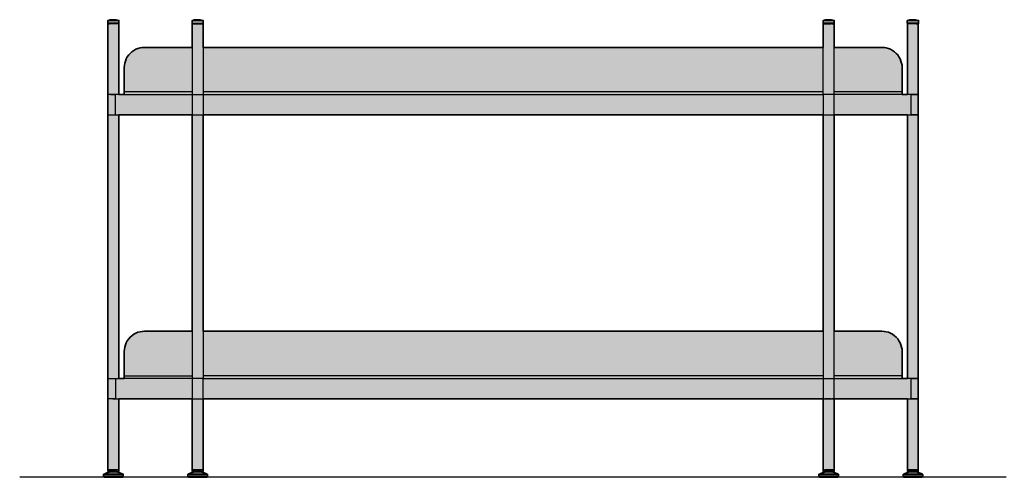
# Model space of a CAD drawing. Header units: millimetres. Extents: x 0 to 2917, y 0 to 1616.
# Drawn here: x 0 to 1459, y 0 to 677 of the extents above; entities that cross this region are included whole.
import ezdxf

# ---------------------------------------------------------------- set-up
doc = ezdxf.new("R2010")
doc.units = ezdxf.units.MM
doc.layers.add('Blocks', color=7, linetype='Continuous')
doc.layers.add('Blocks$Fill', color=7, linetype='Continuous', true_color=0xffffff)
for name, color, linetype, lineweight, true_color in [('Blocks$Inner', 7, 'Continuous', 25, 0x007f00), ('Blocks$Outline', 7, 'Continuous', 35, 0xff3f3f), ('Groud', 7, 'Continuous', 25, 0x243775)]:
    doc.layers.add(name, color=color, linetype=linetype, lineweight=lineweight, true_color=true_color)

# ---------------------------------------------------------------- blocks, each defined once
blk = doc.blocks.new('Compile Shelving System Back')
at = {"layer": 'Blocks$Fill'}
h = blk.add_hatch(color=256, dxfattribs=at)
h.paths.add_polyline_path([(1335.2, 1.8), (1335.2, 1.4), (1334.9, 1.1), (1334.9, 0.7), (1334.5, 0.4), (1334.1, 0.4), (1333.8, 0), (1333.4, 0), (1307.3, 0), (1307, 0.4), (1306.6, 0.4), (1306.6, 0.7), (1306.3, 1.1), (1306.3, 1.4), (1306.3, 1.8), (1306.3, 4.2), (1306.3, 4.6), (1308, 5.3), (1310.2, 6.3), (1315.5, 8.1), (1313, 8.1), (1313, 8.5), (1312.6, 8.5), (1312.6, 8.8), (1312.6, 9.2), (1312.6, 10.9), (1312.6, 116.1), (1204, 116.1), (1204, 10.9), (1204, 9.2), (1204, 8.5), (1203.6, 8.1), (1203.3, 8.1), (1203.3, 8.1), (1202.9, 8.1), (1202.6, 8.1), (1202.6, 8.1), (1201.5, 8.1), (1201.5, 8.1), (1201.2, 8.1), (1205.4, 6.7), (1208.2, 5.6), (1210.3, 4.6), (1210.7, 4.6), (1210.7, 4.2), (1210.7, 1.8), (1210.7, 1.4), (1209.3, 0), (1184.2, 0), (1182.8, 0), (1181.7, 1.1), (1181.7, 1.8), (1181.7, 4.2), (1181.7, 4.6), (1183.5, 5.3), (1185.6, 6.3), (1191.3, 8.1), (1190.9, 8.1), (1190.9, 8.1), (1189.5, 8.1), (1188.5, 8.1), (1188.5, 8.5), (1188.1, 8.8), (1188.1, 9.2), (1188.1, 10.9), (1188.1, 116.1), (271.2, 116.1), (271.2, 10.9), (271.2, 9.2), (271.2, 8.8), (270.9, 8.8), (270.9, 8.5), (270.5, 8.1), (270.2, 8.1), (268.1, 8.1), (272.6, 6.7), (275.1, 5.6), (277.2, 4.6), (277.6, 4.6), (277.6, 4.2), (277.6, 1.8), (277.6, 1.1), (277.2, 0.7), (276.9, 0.4), (276.5, 0.4), (276.2, 0), (275.8, 0), (249.7, 0), (249.7, 0.4), (249.4, 0.4), (249, 0.7), (248.7, 1.1), (248.7, 1.4), (248.7, 1.8), (248.7, 4.2), (248.7, 4.6), (249, 4.6), (251.1, 5.6), (252.5, 6.3), (253.4, 6.6), (253.6, 6.7), (258.2, 8.1), (255.7, 8.1), (255.4, 8.5), (255.4, 8.8), (255, 8.8), (255, 9.2), (255, 10.9), (255, 116.1), (146.7, 116.1), (146.7, 10.9), (146.7, 9.2), (146.7, 8.8), (146.3, 8.5), (146, 8.1), (145.6, 8.1), (143.5, 8.1), (148.1, 6.7), (150.6, 5.6), (152.7, 4.6), (153, 4.6), (153, 4.2), (153, 1.8), (153, 1.1), (152.7, 0.7), (152, 0), (151.6, 0), (125.5, 0), (125.2, 0.4), (124.8, 0.4), (124.5, 0.7), (124.5, 1.1), (124.1, 1.4), (124.1, 1.8), (124.1, 4.2), (124.1, 4.6), (124.5, 4.6), (126.6, 5.6), (128, 6.3), (128.9, 6.6), (129.1, 6.7), (133.6, 8.1), (131.2, 8.1), (130.8, 8.5), (130.8, 8.8), (130.5, 8.8), (130.5, 9.2), (130.5, 10.9), (130.5, 116.1), (130.5, 146), (130.5, 566.2), (130.5, 671), (130.8, 671), (131.9, 671), (131.2, 671.3), (130.5, 671.3), (130.5, 671.7), (130.5, 675.6), (130.5, 675.9), (130.8, 675.9), (133.6, 676.6), (138.6, 677), (142.5, 676.6), (146.3, 675.9), (146.7, 675.9), (146.7, 675.6), (146.7, 671.7), (146.7, 671.3), (146.3, 671.3), (146, 671.3), (145.6, 671), (146.7, 671), (146.7, 566.2), (154.5, 566.2), (154.5, 570.1), (154.5, 606.1), (154.8, 609.6), (155.5, 612.8), (156.2, 615.9), (157.6, 619.1), (159, 621.9), (161.2, 624.8), (163.3, 627.2), (165.7, 629.7), (168.6, 631.5), (171.7, 633.2), (174.6, 634.3), (178.1, 635.4), (181.3, 636.1), (184.4, 636.1), (255, 636.1), (255, 671), (255.4, 671), (256.1, 671), (255.7, 671.3), (255, 671.3), (255, 671.7), (255, 675.6), (255, 675.9), (255.4, 675.9), (258.2, 676.6), (263.1, 677), (267, 676.6), (270.9, 675.9), (271.2, 675.9), (271.2, 675.6), (271.2, 671.7), (271.2, 671.3), (270.9, 671.3), (270.5, 671.3), (270.2, 671), (271.2, 671), (271.2, 636.1), (1188.1, 636.1), (1188.1, 671), (1188.5, 671), (1189.2, 671), (1188.8, 671.3), (1188.1, 671.3), (1187.7, 671.7), (1187.7, 675.6), (1188.1, 675.6), (1188.1, 675.9), (1188.5, 675.9), (1191.3, 676.6), (1196.2, 677), (1200.1, 676.6), (1204, 675.9), (1204.3, 675.9), (1204.3, 675.6), (1204.3, 671.7), (1204.3, 671.3), (1204, 671.3), (1203.6, 671.3), (1202.9, 671), (1204, 671), (1204, 636.1), (1278.1, 636.1), (1281.2, 635.4), (1284.4, 634.3), (1287.6, 633.2), (1290.4, 631.5), (1293.2, 629.7), (1295.7, 627.2), (1298.2, 624.8), (1299.9, 621.9), (1301.7, 619.1), (1302.8, 615.9), (1303.8, 612.8), (1304.5, 609.6), (1304.5, 606.1), (1304.5, 570.1), (1304.5, 566.2), (1312.6, 566.2), (1312.6, 671), (1313, 671), (1313.7, 671), (1313.3, 671.3), (1312.6, 671.3), (1312.3, 671.7), (1312.3, 675.6), (1312.6, 675.9), (1315.8, 676.6), (1320.7, 677), (1324.6, 676.6), (1328.5, 675.9), (1328.9, 675.9), (1328.9, 675.6), (1328.9, 671.7), (1328.9, 671.3), (1328.5, 671.3), (1328.2, 671.3), (1327.4, 671), (1328.5, 671), (1328.5, 566.2), (1328.5, 536.2), (1328.5, 146), (1328.5, 116.1), (1328.5, 10.9), (1328.5, 9.2), (1328.5, 8.5), (1328.2, 8.5), (1328.2, 8.1), (1327.8, 8.1), (1325.7, 8.1), (1329.9, 6.7), (1332.7, 5.6), (1334.9, 4.6), (1335.2, 4.2)], flags=0)
h.paths.add_polyline_path([(255, 536.2), (146.7, 536.2), (146.7, 146), (154.5, 146), (154.5, 149.9), (154.5, 186.3), (154.8, 189.4), (155.5, 192.6), (156.2, 196.1), (157.6, 199), (159, 202.1), (161.2, 205), (163.3, 207.4), (165.7, 209.5), (168.6, 211.7), (171.7, 213.1), (174.6, 214.5), (178.1, 215.2), (181.3, 215.9), (184.4, 216.3), (255, 216.3)], flags=0)
h.paths.add_polyline_path([(1204, 536.2), (1204, 216.3), (1274.5, 216.3), (1278.1, 215.9), (1281.2, 215.2), (1284.4, 214.5), (1287.6, 213.1), (1290.4, 211.7), (1293.2, 209.5), (1295.7, 207.4), (1298.2, 205), (1299.9, 202.1), (1301.7, 199), (1302.8, 196.1), (1303.8, 192.6), (1304.5, 189.4), (1304.5, 186.3), (1304.5, 149.9), (1304.5, 146), (1312.6, 146), (1312.6, 536.2)], flags=0)
h.paths.add_polyline_path([(1188.1, 536.2), (271.2, 536.2), (271.2, 216.3), (1188.1, 216.3)], flags=0)
at = {"layer": 'Blocks$Inner'}
for p, q in [((1304.5, 570.1), (1204, 570.1)), ((1304.5, 149.9), (1204, 149.9))]:
    blk.add_line(p, q, dxfattribs=at)
for points in [[(146.3, 675.9), (142.5, 676.6), (138.6, 677), (135.8, 676.6), (132.6, 675.9), (131.5, 675.9), (131.2, 675.9), (130.8, 675.9), (130.5, 675.9), (130.5, 675.6), (130.5, 671.7), (130.5, 671.3), (130.8, 671.3), (131.5, 671.3), (132.6, 671.3), (134, 671.3), (135.4, 671.3), (137.2, 671.3), (138.9, 671.3), (140.7, 671.3), (142.1, 671.3), (143.5, 671.3), (144.9, 671.3), (145.6, 671.3), (146.3, 671.3)], [(130.5, 675.6), (131.2, 675.6), (131.9, 675.6), (132.9, 675.6), (134.4, 675.6), (135.8, 675.6), (137.5, 675.6), (139.3, 675.6), (141.1, 675.6), (142.5, 675.6), (143.9, 675.6), (144.9, 675.6), (146, 675.6), (146.7, 675.6)], [(146.7, 671.7), (146, 671.7), (145.3, 671.7), (143.9, 671.7), (142.5, 671.7), (141.1, 671.7), (139.3, 671.7), (137.5, 671.7), (135.8, 671.7), (134.4, 671.7), (132.9, 671.7), (131.9, 671.7), (130.8, 671.7), (130.5, 671.7)], [(146.7, 566.2), (146.7, 671), (146.3, 671), (146, 671), (145.3, 671), (143.9, 671), (142.5, 671), (141.1, 671), (139.3, 671), (137.5, 671), (135.8, 671), (134.4, 671), (132.9, 671), (131.9, 671), (131.2, 671), (130.8, 671), (130.5, 671), (130.5, 566.2), (130.5, 536.2), (130.5, 146), (130.5, 116.1), (130.5, 10.9), (130.5, 9.2), (130.8, 9.2), (131.2, 9.2), (132.2, 9.2), (133.3, 9.2), (134.7, 9.2), (136.5, 9.2), (138.2, 9.2), (140, 9.2), (141.4, 9.2), (143.2, 9.2), (144.2, 9.2), (145.3, 9.2), (146.3, 9.2), (146.7, 9.2)], [(138.6, 677), (133.6, 676.6), (130.8, 675.9)], [(130.8, 671.3), (131.2, 671.3), (131.9, 671)], [(145.6, 671), (146, 671.3), (146.3, 671.3), (146.7, 671.3), (146.7, 671.7), (146.7, 675.6), (146.7, 675.9), (146.3, 675.9), (145.6, 675.9), (144.9, 675.9), (143.5, 675.9), (142.1, 675.9), (140.7, 675.9), (138.9, 675.9), (137.2, 675.9), (135.4, 675.9), (134, 675.9), (132.6, 675.9)], [(132.9, 671), (133.3, 671), (132.9, 671.3), (132.6, 671.3)], [(255, 570.1), (154.5, 570.1), (154.5, 569.4), (154.5, 568.7), (154.5, 568), (154.5, 567.3), (154.5, 566.9), (154.5, 566.6), (154.5, 566.2), (255, 566.2), (255.4, 566.2), (256.4, 566.2), (257.5, 566.2), (258.5, 566.2), (260.3, 566.2), (261.7, 566.2), (263.5, 566.2), (265.2, 566.2), (267, 566.2), (268.4, 566.2), (269.5, 566.2), (270.5, 566.2), (270.9, 566.2), (271.2, 566.2), (1188.1, 566.2), (1188.1, 671), (1188.5, 671), (1188.8, 671), (1189.9, 671), (1190.9, 671), (1192.3, 671), (1194.4, 671), (1196.9, 671), (1199, 671)], [(270.2, 671), (270.5, 671.3), (270.9, 671.3), (271.2, 671.3), (271.2, 671.7), (271.2, 675.6), (271.2, 675.9), (270.9, 675.9), (270.5, 675.9), (269.8, 675.9), (268.8, 675.9), (267.3, 675.9), (265.9, 675.9), (264.2, 675.9), (262.4, 675.9), (260.6, 675.9), (259.2, 675.9), (257.8, 675.9), (256.8, 675.9), (255.7, 675.9), (255.4, 675.9), (255, 675.9), (255, 675.6), (255, 671.7), (255, 671.3), (255.4, 671.3), (255.7, 671.3), (256.4, 671.3), (257.8, 671.3), (259.2, 671.3), (260.6, 671.3), (262.4, 671.3), (262.4, 671), (264.2, 671), (265.6, 671), (267.3, 671), (268.8, 671), (269.8, 671), (270.5, 671), (270.9, 671), (271.2, 671), (271.2, 566.2), (271.2, 536.2), (271.2, 146), (1188.1, 146), (1188.5, 146), (1189.2, 146), (1190.2, 146), (1191.6, 146), (1193, 146), (1194.8, 146), (1196.6, 146), (1198.3, 146), (1199.7, 146), (1201.2, 146), (1202.6, 146), (1203.3, 146), (1204, 146), (1304.5, 146)], [(255, 675.6), (255.4, 675.6), (256.1, 675.6), (257.1, 675.6), (258.5, 675.6), (259.9, 675.6), (261.7, 675.6), (263.1, 675.6), (264.9, 675.6), (266.6, 675.6), (268.1, 675.6), (269.5, 675.6), (270.2, 675.6), (270.9, 675.6), (271.2, 675.6)], [(255, 671.7), (255.4, 671.7), (256.1, 671.7), (257.1, 671.7), (258.5, 671.7), (259.9, 671.7), (261.7, 671.7), (263.1, 671.7), (264.9, 671.7), (266.6, 671.7), (268.1, 671.7), (269.5, 671.7), (270.2, 671.7), (270.9, 671.7), (271.2, 671.7)], [(268.8, 671), (267, 671), (264.9, 671), (262.4, 671), (260.6, 671), (258.9, 671), (257.5, 671), (256.4, 671), (255.7, 671), (255.4, 671), (255, 671), (255, 566.2), (255, 536.2), (255, 146), (255, 116.1), (255, 10.9), (255, 9.2), (255.4, 9.2), (255.7, 9.2), (256.8, 9.2), (257.8, 9.2), (259.2, 9.2), (261, 9.2), (262.8, 9.2), (264.5, 9.2), (265.9, 9.2), (267.7, 9.2), (268.8, 9.2), (269.8, 9.2), (270.5, 9.2), (271.2, 9.2)], [(270.9, 675.9), (267, 676.6), (263.1, 677), (258.2, 676.6), (255.4, 675.9)], [(255.7, 671.3), (256.1, 671), (256.4, 671)], [(256.1, 671), (256.8, 671), (257.8, 671), (259.6, 671), (261.7, 671), (262.4, 671)], [(263.1, 677), (262.8, 676.6), (262.4, 675.9)], [(262.4, 671.3), (264.2, 671.3), (265.9, 671.3), (267.3, 671.3), (268.8, 671.3), (269.8, 671.3), (270.5, 671.3)], [(1203.3, 8.1), (1203.6, 8.1), (1204, 8.5), (1204, 8.8), (1204, 9.2), (1204, 10.9), (1204, 116.1), (1204, 146), (1204, 536.2), (1204, 566.2), (1204, 671), (1203.6, 671), (1202.9, 671), (1201.9, 671), (1200.8, 671), (1199, 671), (1197.6, 671), (1195.9, 671), (1194.1, 671), (1192.3, 671), (1192, 671.3), (1190.6, 671.3), (1189.5, 671.3), (1188.8, 671.3), (1188.1, 671.3), (1187.7, 671.7), (1187.7, 675.6), (1188.1, 675.6), (1188.8, 675.6), (1189.9, 675.6), (1190.9, 675.6), (1192.3, 675.6), (1194.1, 675.6), (1195.9, 675.6), (1197.3, 675.6), (1199, 675.6), (1200.4, 675.6), (1201.9, 675.6), (1202.9, 675.6), (1203.6, 675.6), (1204.3, 675.6)], [(1204.3, 671.7), (1204, 671.7), (1202.9, 671.7), (1201.9, 671.7), (1200.8, 671.7), (1199, 671.7), (1197.3, 671.7), (1195.9, 671.7), (1194.1, 671.7), (1192.3, 671.7), (1190.9, 671.7), (1189.9, 671.7), (1188.8, 671.7), (1188.1, 671.7), (1187.7, 671.7)], [(1204, 675.9), (1200.1, 676.6), (1196.2, 677), (1191.3, 676.6), (1188.5, 675.9), (1188.1, 675.9), (1188.1, 675.6)], [(1192, 671.3), (1193.4, 671.3), (1195.2, 671.3), (1196.9, 671.3), (1198.7, 671.3), (1200.1, 671.3), (1201.5, 671.3), (1202.9, 671.3), (1203.6, 671.3), (1204, 671.3), (1204.3, 671.3), (1204.3, 671.7), (1204.3, 675.6), (1204.3, 675.9), (1204, 675.9), (1203.6, 675.9), (1202.6, 675.9), (1201.5, 675.9), (1200.1, 675.9), (1198.7, 675.9), (1196.9, 675.9), (1195.2, 675.9), (1193.4, 675.9), (1192, 675.9), (1190.6, 675.9), (1189.5, 675.9), (1188.8, 675.9), (1188.5, 675.9)], [(1188.8, 671.3), (1189.2, 671), (1189.5, 671), (1190.2, 671), (1191.6, 671), (1192.3, 671)], [(1192, 675.9), (1194.1, 676.6), (1196.2, 677)], [(1200.8, 671), (1202.2, 671), (1202.9, 671), (1203.6, 671.3)], [(1325.7, 671.3), (1327.1, 671.3), (1327.8, 671.3), (1328.5, 671.3), (1328.9, 671.3), (1328.9, 671.7), (1328.9, 675.6), (1328.9, 675.9), (1328.5, 675.9), (1324.6, 676.6), (1320.7, 677), (1315.8, 676.6), (1312.6, 675.9), (1312.3, 675.6), (1312.3, 671.7), (1312.6, 671.3), (1313, 671.3), (1313.7, 671.3), (1314.7, 671.3), (1316.2, 671.3), (1317.6, 671.3), (1319.3, 671.3), (1321.1, 671.3), (1322.9, 671.3), (1324.3, 671.3), (1325.7, 671.3), (1325.3, 671), (1324.6, 671), (1322.5, 671), (1320.4, 671), (1317.9, 671), (1316.2, 671)], [(1312.3, 675.6), (1312.6, 675.6), (1313.3, 675.6), (1314.4, 675.6), (1315.8, 675.6), (1317.2, 675.6), (1319, 675.6), (1320.4, 675.6), (1322.2, 675.6), (1323.9, 675.6), (1325.3, 675.6), (1326.7, 675.6), (1327.8, 675.6), (1328.5, 675.6), (1328.9, 675.6)], [(1328.9, 671.7), (1328.5, 671.7), (1327.8, 671.7), (1326.7, 671.7), (1325.3, 671.7), (1323.9, 671.7), (1322.2, 671.7), (1320.4, 671.7), (1319, 671.7), (1317.2, 671.7), (1315.8, 671.7), (1314.4, 671.7), (1313.3, 671.7), (1312.6, 671.7), (1312.3, 671.7)], [(1328.5, 675.9), (1328.2, 675.9), (1327.8, 675.9), (1327.1, 675.9), (1325.7, 675.9), (1324.3, 675.9), (1322.9, 675.9), (1321.1, 675.9), (1319.3, 675.9), (1317.6, 675.9), (1316.2, 675.9), (1314.7, 675.9), (1313.7, 675.9), (1313, 675.9), (1312.6, 675.9)], [(1312.6, 671.3), (1313.3, 671.3), (1313.7, 671)], [(1312.6, 116.1), (1312.6, 10.9), (1313.3, 10.9), (1314, 10.9), (1315.5, 10.9), (1316.9, 10.9), (1318.3, 10.9), (1320, 10.9), (1321.8, 10.9), (1323.6, 10.9), (1325, 10.9), (1326.4, 10.9), (1327.4, 10.9), (1328.2, 10.9), (1328.5, 10.9), (1328.5, 116.1), (1328.5, 146), (1328.5, 536.2), (1328.5, 566.2), (1328.5, 671), (1327.8, 671), (1327.1, 671), (1325.7, 671), (1324.3, 671), (1322.9, 671), (1321.1, 671), (1319.3, 671), (1317.6, 671), (1316.2, 671), (1314.7, 671), (1313.7, 671), (1313, 671), (1312.6, 671), (1312.6, 566.2)], [(1320.7, 677), (1323.9, 676.6), (1325.7, 675.9)], [(1325.3, 671), (1326.7, 671), (1327.4, 671), (1328.2, 671.3), (1328.5, 671.3)], [(130.5, 536.2), (130.8, 536.2), (131.5, 536.2), (132.6, 536.2), (133.6, 536.2), (135.4, 536.2), (136.8, 536.2), (138.6, 536.2), (140.3, 536.2), (141.4, 536.2), (255, 536.2), (255.4, 536.2), (255.7, 536.2), (256.8, 536.2), (257.8, 536.2), (259.2, 536.2), (261, 536.2), (262.4, 536.2), (264.2, 536.2), (265.9, 536.2), (267.3, 536.2), (268.8, 536.2), (269.8, 536.2), (270.5, 536.2), (270.9, 536.2), (271.2, 536.2), (1188.1, 536.2), (1188.5, 536.2), (1189.2, 536.2), (1190.2, 536.2), (1191.6, 536.2), (1193, 536.2), (1194.8, 536.2), (1196.6, 536.2), (1198.3, 536.2), (1199.7, 536.2), (1201.2, 536.2), (1202.6, 536.2), (1203.3, 536.2), (1204, 536.2), (1317.9, 536.2), (1319.7, 536.2), (1321.4, 536.2), (1323.2, 536.2), (1324.6, 536.2), (1326, 536.2), (1327.1, 536.2), (1328.2, 536.2), (1328.5, 536.2), (1327.8, 536.2), (1327.1, 536.2), (1325.7, 536.2), (1324.3, 536.2), (1322.9, 536.2), (1321.1, 536.2), (1319.3, 536.2), (1317.9, 536.2), (1317.9, 566.2), (1319.3, 566.2), (1321.1, 566.2), (1322.9, 566.2), (1324.3, 566.2), (1325.7, 566.2), (1327.1, 566.2), (1327.8, 566.2), (1328.5, 566.2), (1328.2, 566.2), (1327.1, 566.2), (1326, 566.2), (1324.6, 566.2), (1323.2, 566.2), (1321.4, 566.2), (1319.7, 566.2), (1317.9, 566.2), (1304.5, 566.2), (1304.5, 566.6), (1304.5, 566.9), (1304.5, 567.3), (1304.5, 568), (1304.5, 568.7), (1304.5, 569.4), (1304.5, 570.1), (1304.5, 606.1), (1304.5, 609.6), (1303.8, 612.8), (1302.8, 615.9), (1301.7, 619.1), (1299.9, 621.9), (1298.2, 624.8), (1295.7, 627.2), (1293.2, 629.7), (1290.4, 631.5), (1287.6, 633.2), (1284.4, 634.3), (1281.2, 635.4), (1278.1, 636.1), (1274.5, 636.1), (1204, 636.1)], [(154.5, 570.1), (154.5, 606.1), (154.8, 609.6), (155.5, 612.8), (156.2, 615.9), (157.6, 619.1), (159, 621.9), (161.2, 624.8), (163.3, 627.2), (165.7, 629.7), (168.6, 631.5), (171.7, 633.2), (174.6, 634.3), (178.1, 635.4), (181.3, 636.1), (184.4, 636.1), (255, 636.1)], [(271.2, 636.1), (1188.1, 636.1)], [(1188.1, 570.1), (271.2, 570.1)], [(154.5, 566.2), (141.4, 566.2), (141.1, 566.2), (139.6, 566.2), (137.9, 566.2), (136.1, 566.2), (134.4, 566.2), (132.9, 566.2), (131.9, 566.2), (131.2, 566.2), (130.8, 566.2), (130.5, 566.2)], [(130.8, 536.2), (131.2, 536.2), (131.9, 536.2), (132.9, 536.2), (134.4, 536.2), (136.1, 536.2), (137.9, 536.2), (139.6, 536.2), (141.1, 536.2), (141.4, 536.2), (141.4, 566.2)], [(134.4, 566.2), (135.8, 566.2), (137.5, 566.2), (139.3, 566.2), (141.1, 566.2)], [(255.4, 566.2), (255.7, 566.2), (256.4, 566.2)], [(257.5, 566.2), (258.9, 566.2), (260.6, 566.2), (262.4, 566.2), (264.2, 566.2), (265.6, 566.2), (267.3, 566.2), (268.8, 566.2), (269.8, 566.2), (270.5, 566.2)], [(1304.5, 566.2), (1204, 566.2), (1203.3, 566.2), (1202.6, 566.2), (1201.2, 566.2), (1199.7, 566.2), (1198.3, 566.2), (1196.6, 566.2), (1194.8, 566.2), (1193, 566.2), (1191.6, 566.2), (1190.2, 566.2), (1189.2, 566.2), (1188.5, 566.2), (1188.1, 566.2), (1188.1, 536.2), (1188.1, 146), (1188.1, 116.1), (1188.1, 10.9), (1188.1, 9.2), (1188.5, 9.2), (1189.2, 9.2), (1190.2, 9.2), (1191.6, 9.2), (1193.4, 9.2), (1194.8, 9.2), (1196.6, 9.2), (1198.3, 9.2), (1200.1, 9.2), (1201.5, 9.2), (1202.6, 9.2), (1203.3, 9.2), (1204, 9.2)], [(1204, 566.2), (1203.6, 566.2), (1202.9, 566.2), (1201.9, 566.2), (1200.8, 566.2), (1199, 566.2), (1197.6, 566.2), (1195.9, 566.2), (1194.1, 566.2), (1192.3, 566.2), (1190.9, 566.2), (1189.9, 566.2), (1188.8, 566.2), (1188.5, 566.2)], [(146.7, 146), (146.7, 536.2)], [(255.4, 536.2), (256.4, 536.2), (257.5, 536.2), (258.5, 536.2), (260.3, 536.2), (261.7, 536.2), (263.5, 536.2), (265.2, 536.2), (267, 536.2), (268.4, 536.2), (269.5, 536.2), (270.5, 536.2)], [(1188.5, 536.2), (1188.8, 536.2), (1189.9, 536.2), (1191.3, 536.2), (1192.7, 536.2), (1194.1, 536.2), (1195.9, 536.2), (1197.6, 536.2), (1199.4, 536.2), (1200.8, 536.2), (1202.2, 536.2), (1202.9, 536.2), (1203.6, 536.2), (1204, 536.2)], [(1312.6, 536.2), (1312.6, 146)], [(154.5, 149.9), (154.5, 186.3), (154.8, 189.4), (155.5, 192.6), (156.2, 196.1), (157.6, 199), (159, 202.1), (161.2, 205), (163.3, 207.4), (165.7, 209.5), (168.6, 211.7), (171.7, 213.1), (174.6, 214.5), (178.1, 215.2), (181.3, 215.9), (184.4, 216.3), (255, 216.3)], [(271.2, 216.3), (1188.1, 216.3)], [(1328.2, 116.1), (1327.4, 116.1), (1326.4, 116.1), (1325, 116.1), (1323.6, 116.1), (1321.8, 116.1), (1320, 116.1), (1318.3, 116.1), (1317.9, 116.1), (1317.9, 146), (1319.3, 146), (1321.1, 146), (1322.9, 146), (1324.3, 146), (1325.7, 146), (1327.1, 146), (1327.8, 146), (1328.5, 146), (1328.2, 146), (1327.1, 146), (1326, 146), (1324.6, 146), (1323.2, 146), (1321.4, 146), (1319.7, 146), (1317.9, 146), (1304.5, 146), (1304.5, 146.4), (1304.5, 146.8), (1304.5, 147.1), (1304.5, 147.8), (1304.5, 148.5), (1304.5, 149.2), (1304.5, 149.9), (1304.5, 186.3), (1304.5, 189.4), (1303.8, 192.6), (1302.8, 196.1), (1301.7, 199), (1299.9, 202.1), (1298.2, 205), (1295.7, 207.4), (1293.2, 209.5), (1290.4, 211.7), (1287.6, 213.1), (1284.4, 214.5), (1281.2, 215.2), (1278.1, 215.9), (1274.5, 216.3), (1204, 216.3)], [(130.5, 146), (130.8, 146), (131.5, 146), (132.6, 146), (133.6, 146), (135.4, 146), (136.8, 146), (138.6, 146), (140.3, 146), (141.4, 146), (154.5, 146)], [(130.8, 146), (131.2, 146), (131.9, 146), (132.9, 146), (134.4, 146), (136.1, 146), (137.9, 146), (139.6, 146), (141.1, 146), (141.4, 146), (141.4, 116.1), (141.1, 116.1), (139.3, 116.1), (137.9, 116.1), (136.1, 116.1), (134.4, 116.1), (132.9, 116.1), (131.9, 116.1), (131.2, 116.1), (130.8, 116.1), (130.5, 116.1)], [(255, 9.2), (255, 8.8), (255.4, 8.8), (255.4, 8.5), (255.7, 8.1), (256.1, 8.1), (256.8, 8.1), (257.8, 8.1), (258.5, 8.1), (259.9, 8.1), (261.4, 8.1), (263.8, 8.1), (266.3, 8.1), (267.7, 8.1), (268.4, 8.1), (269.5, 8.1), (269.8, 8.1), (270.2, 8.1), (270.5, 8.1), (270.9, 8.5), (270.9, 8.8), (271.2, 8.8), (271.2, 9.2), (271.2, 10.9), (271.2, 116.1), (271.2, 146), (270.9, 146), (270.5, 146), (269.5, 146), (268.4, 146), (267, 146), (265.2, 146), (263.5, 146), (261.7, 146), (260.3, 146), (258.5, 146), (257.5, 146), (256.4, 146), (255.4, 146), (255, 146), (154.5, 146), (154.5, 146.4), (154.5, 146.8), (154.5, 147.1), (154.5, 147.8), (154.5, 148.5), (154.5, 149.2), (154.5, 149.9), (255, 149.9)], [(270.5, 146), (269.8, 146), (268.8, 146), (267.3, 146), (265.9, 146), (264.2, 146), (262.4, 146), (261, 146), (259.2, 146), (257.8, 146), (256.8, 146), (255.7, 146), (255.4, 146)], [(1188.1, 149.9), (271.2, 149.9)], [(1188.5, 146), (1188.8, 146), (1189.9, 146), (1191.3, 146), (1192.7, 146), (1194.1, 146), (1195.9, 146), (1197.6, 146), (1199.4, 146), (1200.8, 146), (1202.2, 146), (1202.9, 146), (1203.6, 146), (1204, 146)], [(130.5, 9.2), (130.5, 8.8), (130.8, 8.8), (130.8, 8.5), (131.2, 8.1), (131.5, 8.1), (132.2, 8.1), (133.3, 8.1), (134.4, 8.1), (135.4, 8.1), (136.8, 8.1), (139.3, 8.1), (141.8, 8.1), (143.2, 8.1), (143.9, 8.1), (144.9, 8.1), (145.3, 8.1), (145.6, 8.1), (146, 8.1), (146.3, 8.5), (146.7, 8.8), (146.7, 9.2), (146.7, 10.9), (146.7, 116.1)], [(137.9, 116.1), (139.6, 116.1), (141.1, 116.1)], [(141.4, 116.1), (255, 116.1), (255.4, 116.1), (255.7, 116.1), (256.4, 116.1), (257.5, 116.1), (258.9, 116.1), (260.6, 116.1), (262.1, 116.1), (263.8, 116.1)], [(263.1, 116.1), (263.5, 116.1), (265.2, 116.1), (267, 116.1), (268.4, 116.1), (269.5, 116.1), (270.5, 116.1), (270.9, 116.1), (271.2, 116.1), (1188.1, 116.1), (1188.5, 116.1), (1189.2, 116.1), (1190.2, 116.1), (1191.6, 116.1), (1193, 116.1), (1194.8, 116.1), (1196.6, 116.1), (1198.3, 116.1), (1199.7, 116.1), (1201.2, 116.1), (1202.6, 116.1), (1203.3, 116.1), (1204, 116.1), (1317.9, 116.1), (1319.7, 116.1), (1321.4, 116.1), (1323.2, 116.1), (1324.6, 116.1), (1326, 116.1), (1327.1, 116.1), (1328.2, 116.1), (1328.5, 116.1)], [(1199.7, 116.1), (1198, 116.1), (1196.2, 116.1), (1194.4, 116.1), (1193, 116.1), (1191.3, 116.1), (1190.2, 116.1)], [(1203.3, 116.1), (1202.2, 116.1), (1201.2, 116.1)], [(153, 1.8), (152.7, 1.8), (152, 1.8), (151.3, 1.8), (149.9, 1.8), (148.5, 1.8), (146.3, 1.8), (144.6, 1.8), (142.5, 1.8), (140, 1.8), (137.9, 1.8), (135.8, 1.8), (133.3, 1.8), (131.5, 1.8), (129.4, 1.8), (128, 1.8), (126.6, 1.8), (125.5, 1.8), (124.5, 1.8), (124.1, 1.8), (124.1, 1.4), (124.5, 1.1), (124.5, 0.7), (124.8, 0.4), (125.2, 0.4), (125.5, 0), (125.9, 0), (126.2, 0), (126.6, 0), (127.6, 0), (129.1, 0), (130.8, 0), (132.9, 0), (135.4, 0), (137.5, 0), (140, 0), (142.1, 0), (144.2, 0), (146.3, 0), (148.5, 0), (149.9, 0), (150.6, 0), (150.9, 0), (151.6, 0), (152, 0), (152.3, 0.4), (152.7, 0.7), (153, 1.1), (153, 1.4), (153, 1.8), (153, 4.2), (153, 4.6), (152.7, 4.6), (150.6, 5.6), (148.1, 6.7), (143.5, 8.1)], [(152.7, 4.6), (152, 4.6), (150.9, 4.6), (149.5, 4.6), (148.1, 4.6), (146.3, 4.6), (144.2, 4.6), (142.5, 4.6), (140, 4.6), (137.9, 4.6), (135.8, 4.6), (133.6, 4.6), (131.5, 4.6), (129.8, 4.6), (128, 4.6), (126.6, 4.6), (125.5, 4.6), (124.8, 4.6), (124.5, 4.6), (124.1, 4.6), (124.1, 4.2), (124.1, 1.8)], [(153, 4.2), (152.7, 4.2), (152, 4.2), (151.3, 4.2), (149.9, 4.2), (148.5, 4.2), (146.3, 4.2), (144.6, 4.2), (142.5, 4.2), (140, 4.2), (137.9, 4.2), (135.8, 4.2), (133.3, 4.2), (131.5, 4.2), (129.4, 4.2), (128, 4.2), (126.6, 4.2), (125.5, 4.2), (124.5, 4.2), (124.1, 4.2)], [(146.7, 10.9), (146.3, 10.9), (145.3, 10.9), (144.2, 10.9), (143.2, 10.9), (141.4, 10.9), (140, 10.9), (138.2, 10.9), (136.5, 10.9), (134.7, 10.9), (133.3, 10.9), (132.2, 10.9), (131.2, 10.9), (130.8, 10.9), (130.5, 10.9)], [(131.2, 10.9), (131.9, 10.9), (132.9, 10.9), (134.4, 10.9), (136.1, 10.9), (137.9, 10.9), (139.3, 10.9), (141.1, 10.9), (142.8, 10.9), (144.2, 10.9)], [(145.3, 10.9), (146, 10.9), (146.3, 10.9)], [(277.2, 4.6), (276.9, 4.6), (276.5, 4.6), (275.5, 4.6), (274.1, 4.6), (272.6, 4.6), (270.9, 4.6), (268.8, 4.6), (266.6, 4.6), (264.5, 4.6), (262.4, 4.6), (260.3, 4.6), (258.2, 4.6), (256.1, 4.6), (254.3, 4.6), (252.5, 4.6), (251.1, 4.6), (250.1, 4.6), (249.4, 4.6), (249, 4.6), (248.7, 4.6), (248.7, 4.2), (248.7, 1.8), (248.7, 1.4), (248.7, 1.1), (249, 0.7), (249.4, 0.4), (249.7, 0.4), (249.7, 0), (250.4, 0), (250.8, 0), (251.1, 0), (252.2, 0), (253.6, 0), (255.4, 0), (257.5, 0), (259.6, 0), (262.1, 0), (264.5, 0), (266.6, 0), (268.8, 0), (270.9, 0), (272.6, 0), (274.1, 0), (275.1, 0), (275.5, 0), (275.8, 0), (276.2, 0), (276.5, 0.4), (276.9, 0.4), (277.2, 0.7), (277.6, 1.1), (277.6, 1.4), (277.6, 1.8), (277.2, 1.8), (276.5, 1.8), (275.5, 1.8), (274.4, 1.8), (272.6, 1.8), (270.9, 1.8), (269.1, 1.8), (267, 1.8), (264.5, 1.8), (262.4, 1.8), (259.9, 1.8), (257.8, 1.8), (255.7, 1.8), (253.9, 1.8), (252.5, 1.8), (251.1, 1.8), (250.1, 1.8), (249, 1.8), (248.7, 1.8)], [(277.6, 1.8), (277.6, 4.2), (277.2, 4.2), (276.5, 4.2), (275.8, 4.2), (274.4, 4.2), (272.6, 4.2), (270.9, 4.2), (269.1, 4.2), (267, 4.2), (264.5, 4.2), (262.4, 4.2), (259.9, 4.2), (257.8, 4.2), (255.7, 4.2), (253.9, 4.2), (252.2, 4.2), (251.1, 4.2), (249.7, 4.2), (249, 4.2), (248.7, 4.2)], [(255.7, 10.9), (256.4, 10.9), (257.5, 10.9), (258.9, 10.9), (260.6, 10.9), (262.1, 10.9), (263.8, 10.9), (265.6, 10.9), (267.3, 10.9), (268.8, 10.9)], [(277.6, 4.2), (277.6, 4.6), (277.2, 4.6), (275.1, 5.6), (272.6, 6.7), (268.1, 8.1)], [(1182.8, 4.6), (1184.2, 5.3), (1186, 6.3), (1191.3, 8.1), (1185.6, 6.3), (1183.5, 5.3), (1181.7, 4.6), (1181.7, 4.2), (1181.7, 1.8), (1181.7, 1.4), (1181.7, 1.1), (1182.8, 0), (1183.2, 0), (1184.2, 0), (1185.3, 0), (1186.7, 0), (1188.5, 0), (1190.6, 0), (1193, 0), (1195.5, 0), (1198, 0), (1200.4, 0), (1202.2, 0), (1204.3, 0), (1206.1, 0), (1207.5, 0), (1208.2, 0), (1208.6, 0), (1208.9, 0), (1209.3, 0), (1210.7, 1.4), (1210.7, 1.8), (1210.7, 4.2), (1210.7, 4.6), (1210.3, 4.6), (1208.2, 5.6), (1205.4, 6.7), (1201.2, 8.1)], [(1210.3, 4.6), (1209.6, 4.6), (1208.9, 4.6), (1207.9, 4.6), (1206.4, 4.6), (1204.7, 4.6), (1202.9, 4.6), (1200.8, 4.6), (1198.7, 4.6), (1196.6, 4.6), (1194.1, 4.6), (1192, 4.6), (1189.9, 4.6), (1188.1, 4.6), (1186.3, 4.6), (1184.9, 4.6), (1183.5, 4.6), (1182.8, 4.6), (1182.1, 4.6), (1181.7, 4.6)], [(1210.7, 4.2), (1210.3, 4.2), (1210, 4.2), (1209.3, 4.2), (1208.2, 4.2), (1206.8, 4.2), (1205, 4.2), (1202.9, 4.2), (1200.8, 4.2), (1198.7, 4.2), (1196.6, 4.2), (1194.1, 4.2), (1192, 4.2), (1189.9, 4.2), (1187.7, 4.2), (1186, 4.2), (1184.6, 4.2), (1183.5, 4.2), (1182.5, 4.2), (1181.7, 4.2)], [(1210.7, 1.8), (1210.3, 1.8), (1210, 1.8), (1209.3, 1.8), (1208.2, 1.8), (1206.4, 1.8), (1205, 1.8), (1202.9, 1.8), (1200.8, 1.8), (1198.7, 1.8), (1196.6, 1.8), (1194.1, 1.8), (1192, 1.8), (1189.9, 1.8), (1187.7, 1.8), (1186, 1.8), (1184.6, 1.8), (1183.5, 1.8), (1182.5, 1.8), (1181.7, 1.8)], [(1188.1, 10.9), (1188.5, 10.9), (1189.2, 10.9), (1190.2, 10.9), (1191.3, 10.9), (1193, 10.9), (1194.4, 10.9), (1196.2, 10.9), (1198, 10.9), (1199.7, 10.9), (1201.2, 10.9), (1202.2, 10.9), (1203.3, 10.9), (1204, 10.9)], [(1188.1, 9.2), (1188.1, 8.8), (1188.5, 8.5), (1188.5, 8.1), (1188.8, 8.1), (1189.5, 8.1)], [(1203.3, 10.9), (1202.6, 10.9), (1201.5, 10.9), (1200.1, 10.9), (1198.3, 10.9), (1196.6, 10.9), (1194.8, 10.9), (1193.4, 10.9), (1191.6, 10.9), (1190.2, 10.9)], [(1315.5, 8.1), (1310.2, 6.3), (1308, 5.3), (1306.3, 4.6), (1306.3, 4.2), (1306.3, 1.8), (1306.3, 1.4), (1306.3, 1.1), (1306.6, 0.7), (1306.6, 0.4), (1307, 0.4), (1307.3, 0), (1307.7, 0), (1308, 0), (1308.4, 0), (1308.7, 0), (1309.8, 0), (1311.2, 0), (1313, 0), (1314.7, 0), (1316.9, 0), (1319.3, 0), (1322.2, 0), (1324.6, 0), (1326.7, 0), (1328.9, 0), (1330.3, 0), (1331.7, 0), (1332.4, 0), (1333.1, 0), (1333.4, 0), (1333.8, 0), (1334.1, 0.4), (1334.5, 0.4), (1334.9, 0.7), (1334.9, 1.1), (1335.2, 1.4), (1335.2, 1.8), (1335.2, 4.2), (1334.9, 4.6), (1332.7, 5.6), (1329.9, 6.7), (1325.7, 8.1)], [(1334.9, 4.6), (1334.5, 4.6), (1333.8, 4.6), (1333.1, 4.6), (1331.7, 4.6), (1330.3, 4.6), (1328.5, 4.6), (1326.4, 4.6), (1324.3, 4.6), (1322.2, 4.6), (1320, 4.6), (1317.9, 4.6), (1315.8, 4.6), (1313.7, 4.6), (1311.9, 4.6), (1310.2, 4.6), (1308.7, 4.6), (1307.7, 4.6), (1307, 4.6), (1306.6, 4.6), (1306.3, 4.6)], [(1335.2, 4.2), (1334.9, 4.2), (1334.1, 4.2), (1333.1, 4.2), (1332, 4.2), (1330.3, 4.2), (1328.5, 4.2), (1326.7, 4.2), (1324.6, 4.2), (1322.2, 4.2), (1320, 4.2), (1317.9, 4.2), (1315.5, 4.2), (1313.3, 4.2), (1311.6, 4.2), (1309.8, 4.2), (1308.4, 4.2), (1307.3, 4.2), (1306.6, 4.2), (1306.3, 4.2)], [(1335.2, 1.8), (1334.9, 1.8), (1334.1, 1.8), (1333.1, 1.8), (1332, 1.8), (1330.3, 1.8), (1328.5, 1.8), (1326.7, 1.8), (1324.6, 1.8), (1322.2, 1.8), (1320, 1.8), (1317.9, 1.8), (1315.5, 1.8), (1313.3, 1.8), (1311.6, 1.8), (1309.8, 1.8), (1308.4, 1.8), (1307.3, 1.8), (1306.6, 1.8), (1306.3, 1.8)], [(1327.4, 10.9), (1326.7, 10.9), (1325.3, 10.9), (1323.9, 10.9), (1322.2, 10.9), (1320.4, 10.9), (1318.6, 10.9), (1317.2, 10.9), (1315.8, 10.9), (1314.4, 10.9), (1313.3, 10.9), (1313, 10.9), (1312.6, 10.9), (1312.6, 9.2), (1313, 9.2), (1313.3, 9.2), (1314.4, 9.2), (1315.8, 9.2), (1317.2, 9.2), (1318.6, 9.2), (1320.4, 9.2), (1322.2, 9.2), (1323.9, 9.2), (1325.3, 9.2), (1326.7, 9.2), (1327.4, 9.2), (1328.2, 9.2), (1328.5, 9.2)], [(1312.6, 9.2), (1312.6, 8.8), (1312.6, 8.5), (1313, 8.5), (1313, 8.1), (1313.3, 8.1), (1315.8, 8.1), (1316.2, 8.1), (1318.6, 8.1), (1320, 8.1), (1321.4, 8.1), (1322.9, 8.1), (1324.3, 8.1), (1326, 8.1), (1327.4, 8.1), (1327.8, 8.1), (1328.2, 8.1), (1328.2, 8.5), (1328.5, 8.5), (1328.5, 8.8), (1328.5, 9.2), (1328.5, 10.9)], [(1316.2, 8.1), (1317.2, 8.1), (1317.6, 8.1)]]:
    blk.add_lwpolyline(points, dxfattribs=at)
for points in [[(124.5, 4.6), (126.6, 5.6), (129.1, 6.7), (133.6, 8.1), (128, 6.3), (125.9, 5.3)], [(249, 4.6), (251.1, 5.6), (253.6, 6.7), (258.2, 8.1), (252.5, 6.3), (250.4, 5.3)]]:
    blk.add_lwpolyline(points, close=True, dxfattribs=at)
blk.add_polyline3d([(270.5, 10.9, 0), (270.9, 10.9, 0), (271.2, 10.9, 0), (270.5, 10.9, 0), (269.8, 10.9, 0), (268.8, 10.9, 0), (267.7, 10.9, 0), (265.9, 10.9, 0), (264.5, 10.9, 0), (262.8, 10.9, 0), (261, 10.9, 0), (259.2, 10.9, 0), (257.8, 10.9, 0), (256.8, 10.9, 0), (255.7, 10.9, 0), (255.4, 10.9, 0), (255, 10.9, 0)], dxfattribs=at)
for points in [[(1189.5, 8.1), (1189.5, 8.1), (1190.9, 8.1), (1190.9, 8.1)], [(1190.9, 8.1), (1190.9, 8.1), (1192, 8.1), (1192, 8.1)], [(1192, 8.1), (1192, 8.1), (1193, 8.1), (1193, 8.1)], [(1193, 8.1), (1193, 8.1), (1194.4, 8.1), (1194.4, 8.1)], [(1194.4, 8.1), (1194.4, 8.1), (1195.9, 8.1), (1195.9, 8.1)], [(1195.9, 8.1), (1195.9, 8.1), (1198.3, 8.1), (1198.3, 8.1)], [(1198.3, 8.1), (1198.3, 8.1), (1200.8, 8.1), (1200.8, 8.1)], [(1200.8, 8.1), (1200.8, 8.1), (1201.5, 8.1), (1201.5, 8.1)], [(1201.5, 8.1), (1201.5, 8.1), (1202.6, 8.1), (1202.6, 8.1)], [(1202.6, 8.1), (1202.6, 8.1), (1202.9, 8.1), (1202.9, 8.1)]]:
    blk.add_open_spline(points, degree=3, dxfattribs=at)
blk.add_open_spline([(1202.9, 8.1), (1202.9, 8.1), (1203.3, 8.1), (1203.3, 8.1), (1203.3, 8.1), (1202.9, 8.1), (1202.9, 8.1)], degree=3, knots=[10, 10, 10, 10, 11, 11, 11, 12, 12, 12, 12], dxfattribs=at)
at = {"layer": 'Blocks$Outline'}
for points in [[(130.5, 675.6), (130.5, 675.9), (130.8, 675.9)], [(130.5, 671.7), (130.5, 675.6)], [(131.2, 671.3), (130.8, 671.3), (130.5, 671.3), (130.5, 671.7)], [(130.5, 566.2), (130.5, 671), (130.8, 671), (131.2, 671), (131.9, 671)], [(130.8, 675.9), (133.6, 676.6), (138.6, 677), (142.5, 676.6), (146.3, 675.9)], [(131.9, 671), (131.2, 671.3)], [(146.3, 671.3), (146, 671.3), (145.6, 671)], [(145.6, 671), (146, 671), (146.3, 671), (146.7, 671), (146.7, 566.2)], [(146.3, 675.9), (146.7, 675.9), (146.7, 675.6)], [(146.7, 671.7), (146.7, 671.3), (146.3, 671.3)], [(146.7, 675.6), (146.7, 671.7)], [(255, 675.6), (255, 675.9), (255.4, 675.9)], [(255, 671.7), (255, 675.6)], [(255.7, 671.3), (255.4, 671.3), (255, 671.3), (255, 671.7)], [(255, 636.1), (255, 671), (255.4, 671), (255.7, 671), (256.1, 671)], [(255.4, 675.9), (258.2, 676.6), (263.1, 677)], [(256.1, 671), (255.7, 671.3)], [(263.1, 677), (267, 676.6), (270.9, 675.9)], [(270.9, 671.3), (270.5, 671.3), (270.2, 671)], [(270.2, 671), (270.5, 671), (270.9, 671), (271.2, 671), (271.2, 636.1)], [(270.9, 675.9), (271.2, 675.9), (271.2, 675.6)], [(271.2, 671.7), (271.2, 671.3), (270.9, 671.3)], [(271.2, 675.6), (271.2, 671.7)], [(1187.7, 671.7), (1187.7, 675.6), (1188.1, 675.6)], [(1188.8, 671.3), (1188.1, 671.3), (1187.7, 671.7)], [(1188.1, 675.6), (1188.1, 675.9), (1188.5, 675.9)], [(1188.1, 636.1), (1188.1, 671), (1188.5, 671), (1188.8, 671), (1189.2, 671)], [(1188.5, 675.9), (1191.3, 676.6), (1196.2, 677)], [(1189.2, 671), (1188.8, 671.3)], [(1196.2, 677), (1200.1, 676.6), (1204, 675.9)], [(1203.6, 671.3), (1202.9, 671)], [(1202.9, 671), (1203.6, 671), (1204, 671), (1204, 636.1)], [(1204.3, 671.7), (1204.3, 671.3), (1204, 671.3), (1203.6, 671.3)], [(1204, 675.9), (1204.3, 675.9), (1204.3, 675.6)], [(1204.3, 675.6), (1204.3, 671.7)], [(1312.3, 675.6), (1312.6, 675.9)], [(1312.3, 671.7), (1312.3, 675.6)], [(1313.3, 671.3), (1313, 671.3), (1312.6, 671.3), (1312.3, 671.7)], [(1312.6, 675.9), (1315.8, 676.6), (1320.7, 677)], [(1312.6, 566.2), (1312.6, 671), (1313, 671), (1313.7, 671)], [(1313.7, 671), (1313.3, 671.3)], [(1320.7, 677), (1324.6, 676.6), (1328.5, 675.9)], [(1328.2, 671.3), (1327.4, 671)], [(1327.4, 671), (1327.8, 671), (1328.5, 671), (1328.5, 566.2)], [(1328.9, 671.7), (1328.9, 671.3), (1328.5, 671.3), (1328.2, 671.3)], [(1328.5, 675.9), (1328.9, 675.9), (1328.9, 675.6)], [(1328.9, 675.6), (1328.9, 671.7)], [(154.5, 570.1), (154.5, 606.1), (154.8, 609.6), (155.5, 612.8), (156.2, 615.9), (157.6, 619.1), (159, 621.9), (161.2, 624.8), (163.3, 627.2), (165.7, 629.7), (168.6, 631.5), (171.7, 633.2), (174.6, 634.3), (178.1, 635.4), (181.3, 636.1), (184.4, 636.1), (255, 636.1)], [(271.2, 636.1), (1188.1, 636.1)], [(1204, 636.1), (1274.5, 636.1), (1278.1, 636.1), (1281.2, 635.4), (1284.4, 634.3), (1287.6, 633.2), (1290.4, 631.5), (1293.2, 629.7), (1295.7, 627.2), (1298.2, 624.8), (1299.9, 621.9), (1301.7, 619.1), (1302.8, 615.9), (1303.8, 612.8), (1304.5, 609.6), (1304.5, 606.1), (1304.5, 570.1)], [(154.5, 566.2), (154.5, 566.6), (154.5, 566.9), (154.5, 567.3), (154.5, 568), (154.5, 568.7), (154.5, 569.4), (154.5, 570.1)], [(1304.5, 570.1), (1304.5, 569.4), (1304.5, 568.7), (1304.5, 568), (1304.5, 567.3), (1304.5, 566.9), (1304.5, 566.6), (1304.5, 566.2)], [(130.5, 146), (130.5, 536.2), (130.5, 566.2)], [(146.7, 566.2), (154.5, 566.2)], [(1304.5, 566.2), (1312.6, 566.2)], [(1328.5, 566.2), (1328.5, 536.2)], [(255, 536.2), (146.7, 536.2)], [(146.7, 536.2), (146.7, 146)], [(255, 216.3), (255, 536.2)], [(1188.1, 536.2), (271.2, 536.2)], [(271.2, 536.2), (271.2, 216.3)], [(1188.1, 216.3), (1188.1, 536.2)], [(1204, 536.2), (1204, 216.3)], [(1312.6, 536.2), (1204, 536.2)], [(1312.6, 146), (1312.6, 536.2)], [(1328.5, 536.2), (1328.5, 146)], [(154.5, 149.9), (154.5, 186.3), (154.8, 189.4), (155.5, 192.6), (156.2, 196.1), (157.6, 199), (159, 202.1), (161.2, 205), (163.3, 207.4), (165.7, 209.5), (168.6, 211.7), (171.7, 213.1), (174.6, 214.5), (178.1, 215.2), (181.3, 215.9), (184.4, 216.3), (255, 216.3)], [(271.2, 216.3), (1188.1, 216.3)], [(1204, 216.3), (1274.5, 216.3), (1278.1, 215.9), (1281.2, 215.2), (1284.4, 214.5), (1287.6, 213.1), (1290.4, 211.7), (1293.2, 209.5), (1295.7, 207.4), (1298.2, 205), (1299.9, 202.1), (1301.7, 199), (1302.8, 196.1), (1303.8, 192.6), (1304.5, 189.4), (1304.5, 186.3), (1304.5, 149.9)], [(130.5, 116.1), (130.5, 146)], [(146.7, 146), (154.5, 146)], [(154.5, 146), (154.5, 146.4), (154.5, 146.8), (154.5, 147.1), (154.5, 147.8), (154.5, 148.5), (154.5, 149.2), (154.5, 149.9)], [(1304.5, 149.9), (1304.5, 149.2), (1304.5, 148.5), (1304.5, 147.8), (1304.5, 147.1), (1304.5, 146.8), (1304.5, 146.4), (1304.5, 146)], [(1304.5, 146), (1312.6, 146)], [(1328.5, 146), (1328.5, 116.1)], [(130.5, 10.9), (130.5, 116.1)], [(255, 116.1), (146.7, 116.1)], [(146.7, 116.1), (146.7, 10.9)], [(255, 10.9), (255, 116.1)], [(1188.1, 116.1), (271.2, 116.1)], [(271.2, 116.1), (271.2, 10.9)], [(1188.1, 10.9), (1188.1, 116.1)], [(1312.6, 116.1), (1204, 116.1)], [(1204, 116.1), (1204, 10.9)], [(1312.6, 10.9), (1312.6, 116.1)], [(1328.5, 116.1), (1328.5, 10.9)], [(124.1, 4.2), (124.1, 4.6), (124.5, 4.6)], [(124.1, 1.8), (124.1, 4.2)], [(153, 1.8), (153, 1.4), (153, 1.1), (152.7, 0.7), (152.3, 0.4), (152, 0), (151.6, 0), (150.9, 0), (150.6, 0), (149.9, 0), (148.5, 0), (146.3, 0), (144.2, 0), (142.1, 0), (140, 0), (137.5, 0), (135.4, 0), (132.9, 0), (130.8, 0), (129.1, 0), (127.6, 0), (126.6, 0), (126.2, 0), (125.9, 0), (125.5, 0), (125.2, 0.4), (124.8, 0.4), (124.5, 0.7), (124.5, 1.1), (124.1, 1.4), (124.1, 1.8)], [(124.5, 4.6), (126.6, 5.6)], [(126.6, 5.6), (128, 6.3), (128.9, 6.6)], [(128.9, 6.6), (129.1, 6.7), (133.6, 8.1)], [(130.5, 9.2), (130.5, 10.9)], [(133.6, 8.1), (133.3, 8.1), (132.2, 8.1), (131.5, 8.1), (131.2, 8.1), (130.8, 8.5), (130.8, 8.8), (130.5, 8.8), (130.5, 9.2)], [(146.7, 9.2), (146.7, 8.8), (146.3, 8.5), (146, 8.1), (145.6, 8.1), (145.3, 8.1), (144.9, 8.1), (143.9, 8.1), (143.5, 8.1)], [(143.5, 8.1), (148.1, 6.7), (150.6, 5.6), (152.7, 4.6)], [(146.7, 10.9), (146.7, 9.2)], [(152.7, 4.6), (153, 4.6), (153, 4.2)], [(153, 4.2), (153, 1.8)], [(248.7, 4.2), (248.7, 4.6), (249, 4.6)], [(248.7, 1.8), (248.7, 4.2)], [(277.6, 1.8), (277.6, 1.4), (277.6, 1.1), (277.2, 0.7), (276.9, 0.4), (276.5, 0.4), (276.2, 0), (275.8, 0), (275.5, 0), (275.1, 0), (274.1, 0), (272.6, 0), (270.9, 0), (268.8, 0), (266.6, 0), (264.5, 0), (262.1, 0), (259.6, 0), (257.5, 0), (255.4, 0), (253.6, 0), (252.2, 0), (251.1, 0), (250.8, 0), (250.4, 0), (249.7, 0), (249.7, 0.4), (249.4, 0.4), (249, 0.7), (248.7, 1.1), (248.7, 1.4), (248.7, 1.8)], [(249, 4.6), (251.1, 5.6)], [(251.1, 5.6), (252.5, 6.3), (253.4, 6.6)], [(253.4, 6.6), (253.6, 6.7), (258.2, 8.1)], [(255, 9.2), (255, 10.9)], [(258.2, 8.1), (257.8, 8.1), (256.8, 8.1), (256.1, 8.1), (255.7, 8.1), (255.4, 8.5), (255.4, 8.8), (255, 8.8), (255, 9.2)], [(271.2, 9.2), (271.2, 8.8), (270.9, 8.8), (270.9, 8.5), (270.5, 8.1), (270.2, 8.1), (269.8, 8.1), (269.5, 8.1), (268.4, 8.1), (268.1, 8.1)], [(268.1, 8.1), (272.6, 6.7), (275.1, 5.6), (277.2, 4.6)], [(271.2, 10.9), (271.2, 9.2)], [(277.2, 4.6), (277.6, 4.6), (277.6, 4.2)], [(277.6, 4.2), (277.6, 1.8)], [(1181.7, 4.6), (1183.5, 5.3), (1185.6, 6.3), (1191.3, 8.1)], [(1181.7, 4.2), (1181.7, 4.6)], [(1181.7, 1.8), (1181.7, 4.2)], [(1181.7, 1.1), (1181.7, 1.4), (1181.7, 1.8)], [(1182.8, 0), (1181.7, 1.1)], [(1184.2, 0), (1183.2, 0), (1182.8, 0)], [(1209.3, 0), (1208.9, 0), (1208.6, 0), (1208.2, 0), (1207.5, 0), (1206.1, 0), (1204.3, 0), (1202.2, 0), (1200.4, 0), (1198, 0), (1195.5, 0), (1193, 0), (1190.6, 0), (1188.5, 0), (1186.7, 0), (1185.3, 0), (1184.2, 0)], [(1188.1, 9.2), (1188.1, 10.9)], [(1189.5, 8.1), (1188.8, 8.1), (1188.5, 8.1), (1188.5, 8.5), (1188.1, 8.8), (1188.1, 9.2)], [(1201.2, 8.1), (1205.4, 6.7), (1208.2, 5.6), (1210.3, 4.6)], [(1204, 9.2), (1204, 8.8), (1204, 8.5), (1203.6, 8.1), (1203.3, 8.1)], [(1204, 10.9), (1204, 9.2)], [(1210.7, 1.4), (1209.3, 0)], [(1210.3, 4.6), (1210.7, 4.6), (1210.7, 4.2)], [(1210.7, 4.2), (1210.7, 1.8)], [(1210.7, 1.8), (1210.7, 1.4)], [(1306.3, 4.6), (1308, 5.3), (1310.2, 6.3), (1315.5, 8.1)], [(1306.3, 4.2), (1306.3, 4.6)], [(1306.3, 1.8), (1306.3, 4.2)], [(1335.2, 1.8), (1335.2, 1.4), (1334.9, 1.1), (1334.9, 0.7), (1334.5, 0.4), (1334.1, 0.4), (1333.8, 0), (1333.4, 0), (1333.1, 0), (1332.4, 0), (1331.7, 0), (1330.3, 0), (1328.9, 0), (1326.7, 0), (1324.6, 0), (1322.2, 0), (1319.3, 0), (1316.9, 0), (1314.7, 0), (1313, 0), (1311.2, 0), (1309.8, 0), (1308.7, 0), (1308.4, 0), (1308, 0), (1307.7, 0), (1307.3, 0), (1307, 0.4), (1306.6, 0.4), (1306.6, 0.7), (1306.3, 1.1), (1306.3, 1.4), (1306.3, 1.8)], [(1312.6, 9.2), (1312.6, 10.9)], [(1315.5, 8.1), (1313.3, 8.1), (1313, 8.1), (1313, 8.5), (1312.6, 8.5), (1312.6, 8.8), (1312.6, 9.2)], [(1328.5, 9.2), (1328.5, 8.8), (1328.5, 8.5), (1328.2, 8.5), (1328.2, 8.1), (1327.8, 8.1), (1327.4, 8.1), (1326, 8.1), (1325.7, 8.1)], [(1325.7, 8.1), (1329.9, 6.7), (1332.7, 5.6), (1334.9, 4.6)], [(1328.5, 10.9), (1328.5, 9.2)], [(1334.9, 4.6), (1335.2, 4.2)], [(1335.2, 4.2), (1335.2, 1.8)]]:
    blk.add_lwpolyline(points, dxfattribs=at)
for points, knots in [([(1191.3, 8.1), (1191.1, 8.1), (1190.9, 8.1), (1190.9, 8.1), (1190.9, 8.1), (1189.5, 8.1), (1189.5, 8.1)], [-1.386987, -1.386987, -1.386987, -1.386987, -1, -1, -1, 0, 0, 0, 0]), ([(1202.9, 8.1), (1202.9, 8.1), (1202.6, 8.1), (1202.6, 8.1), (1202.6, 8.1), (1201.5, 8.1), (1201.5, 8.1), (1201.5, 8.1), (1201.3, 8.1), (1201.2, 8.1)], [-10, -10, -10, -10, -9, -9, -9, -8, -8, -8, -7.499898, -7.499898, -7.499898, -7.499898]), ([(1203.3, 8.1), (1203.3, 8.1), (1203.3, 8.1), (1203.3, 8.1), (1203.3, 8.1), (1202.9, 8.1), (1202.9, 8.1)], [-11.000001, -11.000001, -11.000001, -11.000001, -11, -11, -11, -10, -10, -10, -10])]:
    blk.add_open_spline(points, degree=3, knots=knots, dxfattribs=at)

msp = doc.modelspace()

# ---------------------------------------------------------------- linework, layer by layer
at = {"layer": 'Groud'}
msp.add_lwpolyline([(1458.6, 0), (0, 0)], dxfattribs=at)

# ---------------------------------------------------------------- block references
at = {"layer": 'Blocks'}
msp.add_blockref('Compile Shelving System Back', (0, 0), dxfattribs=at)

doc.saveas('drawing.dxf')
